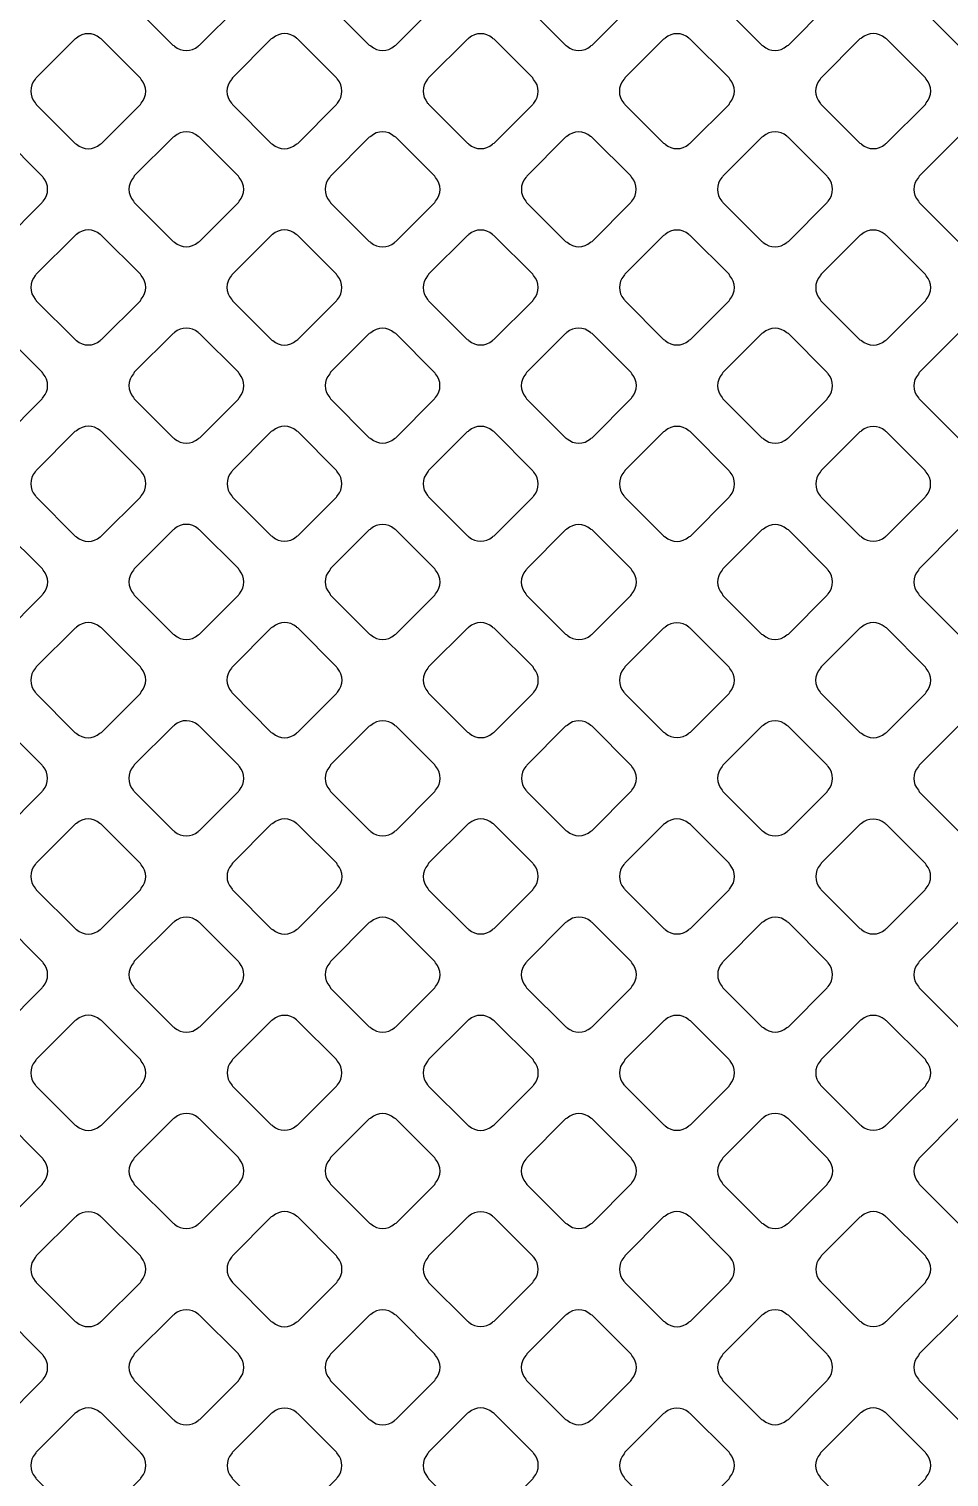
# Model space of a CAD drawing. Header units: millimetres. Extents: x 3440 to 3572, y 2 to 96.
# Drawn here: x 3524.9 to 3525.91, y 64.48 to 66.069 of the extents above; entities that cross this region are included whole.
import ezdxf

# ---------------------------------------------------------------- set-up
doc = ezdxf.new("R2010")
doc.units = ezdxf.units.MM
doc.header["$LTSCALE"] = 23.1
doc.layers.add('gbr-dxf', color=7, linetype='CONTINUOUS')

msp = doc.modelspace()

# ---------------------------------------------------------------- linework, layer by layer
at = {"layer": 'gbr-dxf', "linetype": 'Continuous'}
for points in [[(3527.8751, 56.7413), (3525.3338, 59.2826, -0.042133), (3525.3297, 59.2875, -0.16673), (3522.868, 66.4618, -0.014135)], [(3522.9442, 66.4618, 0.166721), (3525.3895, 59.3347), (3527.9302, 56.794, -0.01212)], [(3527.6921, 56.4731), (3525.0518, 59.1135, -0.042015), (3525.0477, 59.1183, -0.166954), (3522.5566, 66.371, -0.014027)], [(3522.6328, 66.3694, 0.16691), (3525.1076, 59.1655), (3527.744, 56.529, -0.019676)], [(3528.0485, 57.0068), (3525.5329, 59.5224, -0.042856), (3525.5287, 59.5273, -0.165958), (3523.2172, 66.2997, -0.01087)], [(3523.2934, 66.2983, 0.165913), (3525.5887, 59.5744), (3528.1004, 57.0627, -0.019676)], [(3528.7117, 57.7123), (3526.1736, 60.2504, -0.047409), (3526.1639, 60.2609, -0.163793), (3524.1677, 66.1912, -0.009935)], [(3528.21, 57.2557), (3525.6624, 59.8033, -0.041025), (3525.6544, 59.8128, -0.164875), (3523.4951, 66.183, -0.009972)], [(3523.6475, 66.1809, 0.164763), (3525.7739, 59.9073), (3528.315, 57.3663, -0.013686)], [(3528.4854, 57.4579), (3525.9145, 60.0288, -0.041071), (3525.9062, 60.0381, -0.164322), (3523.8291, 66.1836, -0.007717)], [(3523.9815, 66.1834, 0.164179), (3526.0241, 60.1348), (3528.5916, 57.5673, -0.008541)], [(3524.3201, 66.189, 0.163577), (3526.2816, 60.3579), (3528.821, 57.8184, -0.008901)], [(3522.407, 66.1102, 0.012838), (3522.4361, 65.4972, -0.017977), (3522.4362, 65.4956, 0.148382), (3524.9332, 59.0169), (3524.9335, 59.0165, 0.019899), (3524.9437, 59.0054, -0.01365), (3524.9445, 59.0045), (3525.1541, 58.7949, -0.018805), (3525.1553, 58.7937, 0.111695), (3525.2579, 58.729, -0.017124), (3525.2594, 58.7284, -0.221605), (3525.3809, 58.6071, -0.020682), (3525.3816, 58.6053, 0.111689), (3525.4464, 58.5027, -0.023293)]]:
    msp.add_lwpolyline(points, format="xyb", dxfattribs=at)
for points in [[(3525.0143, 66.1219, 0.379293), (3525.0143, 66.096, -0.10047), (3525.0153, 66.0942), (3525.0579, 66.0516, -0.096111), (3525.0596, 66.0507, 0.379289), (3525.0855, 66.0506, -0.095866), (3525.0872, 66.0516), (3525.1298, 66.0943, -0.095796), (3525.1308, 66.0959, 0.379293), (3525.1308, 66.1219, -0.096119), (3525.1298, 66.1235), (3525.087, 66.1663, -0.082966), (3525.0856, 66.1672, 0.379672), (3525.0596, 66.1672, -0.096157), (3525.058, 66.1663), (3525.0153, 66.1235, -0.095796)], [(3525.23, 66.096, -0.096265), (3525.231, 66.0943), (3525.2735, 66.0518, -0.092233), (3525.2751, 66.0508, 0.379289), (3525.3011, 66.0508, -0.095866), (3525.3027, 66.0518), (3525.3453, 66.0943, -0.095935), (3525.3462, 66.096, 0.379239), (3525.3462, 66.1219, -0.099645), (3525.3452, 66.1236), (3525.3028, 66.166, -0.103673), (3525.301, 66.167, 0.379293), (3525.2751, 66.167, -0.096119), (3525.2734, 66.166), (3525.231, 66.1236, -0.095628), (3525.23, 66.122, 0.379731)], [(3525.4453, 66.0959, -0.082756), (3525.4462, 66.0945), (3525.489, 66.0517, -0.096332), (3525.4907, 66.0507, 0.379289), (3525.5166, 66.0507, -0.095506), (3525.5182, 66.0517), (3525.5609, 66.0943, -0.095935), (3525.5619, 66.096, 0.379287), (3525.5619, 66.1219, -0.091581), (3525.5609, 66.1235), (3525.5182, 66.1662, -0.095602), (3525.5166, 66.1672, 0.379293), (3525.4906, 66.1672, -0.095956), (3525.489, 66.1662), (3525.4463, 66.1235, -0.096266), (3525.4453, 66.1219, 0.379731)], [(3525.6609, 66.0959, -0.087248), (3525.6618, 66.0945), (3525.7045, 66.0518, -0.099849), (3525.7062, 66.0508, 0.379293), (3525.7321, 66.0508, -0.096625), (3525.7338, 66.0518), (3525.7764, 66.0944, -0.096558), (3525.7774, 66.0961, 0.379731), (3525.7774, 66.1221, -0.087314), (3525.7765, 66.1235), (3525.7338, 66.1662, -0.091913), (3525.7322, 66.1672, 0.379289), (3525.7063, 66.1672, -0.095866), (3525.7046, 66.1662), (3525.6619, 66.1235, -0.095602), (3525.6609, 66.1219, 0.378858)], [(3525.8765, 66.0961, -0.09185), (3525.8774, 66.0945), (3525.9201, 66.0518, -0.103673), (3525.9218, 66.0508, 0.379293), (3525.9478, 66.0508, -0.096625), (3525.9494, 66.0518), (3525.9919, 66.0943, -0.095916), (3525.9929, 66.096, 0.379731), (3525.9929, 66.1219, -0.087748), (3525.992, 66.1234), (3525.9492, 66.1662, -0.092233), (3525.9476, 66.1672, 0.379289), (3525.9217, 66.1672, -0.09527), (3525.92, 66.1662), (3525.8774, 66.1236, -0.095935), (3525.8765, 66.122, 0.379196)], [(3524.9066, 65.9883, -0.091581), (3524.9075, 65.9867), (3524.9504, 65.9438, -0.086956), (3524.9519, 65.9429, 0.37925), (3524.9778, 65.9429, -0.096458), (3524.9795, 65.9439), (3525.0221, 65.9865, -0.096627), (3525.023, 65.9882, 0.379229), (3525.0231, 66.0141, -0.082704), (3525.0222, 66.0155), (3524.9792, 66.0585, -0.086956), (3524.9777, 66.0594, 0.37925), (3524.9518, 66.0594, -0.096458), (3524.9501, 66.0584), (3524.9076, 66.0159, -0.096955), (3524.9066, 66.0142, 0.379612)], [(3525.1221, 66.0141, 0.379293), (3525.1222, 65.9881, -0.100266), (3525.1232, 65.9864), (3525.1656, 65.9439, -0.096111), (3525.1673, 65.943, 0.379321), (3525.1932, 65.9429, -0.095506), (3525.1949, 65.9439), (3525.2375, 65.9866, -0.095796), (3525.2385, 65.9882, 0.379293), (3525.2385, 66.0142, -0.09572), (3525.2375, 66.0158), (3525.1948, 66.0585, -0.08348), (3525.1934, 66.0594, 0.379703), (3525.1675, 66.0594, -0.095649), (3525.1658, 66.0585), (3525.1231, 66.0157, -0.095602)], [(3525.3376, 66.0142, 0.379293), (3525.3376, 65.9882, -0.083317), (3525.3385, 65.9868), (3525.3813, 65.944, -0.096627), (3525.383, 65.943, 0.379229), (3525.4089, 65.943, -0.095506), (3525.4105, 65.944), (3525.4531, 65.9865, -0.095602), (3525.4541, 65.9882, 0.379293), (3525.454, 66.0141, -0.095956), (3525.4531, 66.0157), (3525.4105, 66.0583, -0.100476), (3525.4088, 66.0593, 0.379703), (3525.3828, 66.0594, -0.095612), (3525.3812, 66.0584), (3525.3386, 66.0158, -0.095796)], [(3525.5531, 65.9881, -0.082756), (3525.554, 65.9867), (3525.5967, 65.944, -0.096332), (3525.5984, 65.943, 0.379321), (3525.6243, 65.943, -0.095866), (3525.6259, 65.944), (3525.6686, 65.9866, -0.096227), (3525.6696, 65.9883, 0.379324), (3525.6696, 66.0142, -0.09185), (3525.6686, 66.0158), (3525.626, 66.0584, -0.095602), (3525.6244, 66.0594, 0.379214), (3525.5984, 66.0593, -0.096625), (3525.5968, 66.0584), (3525.5541, 66.0157, -0.096266), (3525.5531, 66.0141, 0.379731)], [(3525.7686, 65.9882, -0.087284), (3525.7695, 65.9868), (3525.8123, 65.944, -0.099711), (3525.814, 65.943, 0.379214), (3525.84, 65.943, -0.096625), (3525.8416, 65.944), (3525.8842, 65.9866, -0.096266), (3525.8852, 65.9883, 0.379731), (3525.8852, 66.0142, -0.087314), (3525.8843, 66.0157), (3525.8415, 66.0585, -0.092072), (3525.8399, 66.0595, 0.379289), (3525.814, 66.0595, -0.095506), (3525.8123, 66.0585), (3525.7696, 66.0158, -0.095602), (3525.7686, 66.0142, 0.378815)], [(3524.7989, 65.8806, -0.086674), (3524.7998, 65.8791), (3524.8428, 65.8361, -0.081969), (3524.8442, 65.8352, 0.379162), (3524.8701, 65.8352, -0.096103), (3524.8718, 65.8362), (3524.9144, 65.8788, -0.096111), (3524.9153, 65.8805, 0.379289), (3524.9154, 65.9064, -0.087284), (3524.9144, 65.9079), (3524.8716, 65.9507, -0.094397), (3524.87, 65.9517, 0.379506), (3524.8441, 65.9517, -0.096117), (3524.8424, 65.9507), (3524.7999, 65.9081, -0.096227), (3524.7989, 65.9065, 0.379155)], [(3525.0144, 65.8805, -0.095612), (3525.0154, 65.8788), (3525.058, 65.8362, -0.091364), (3525.0596, 65.8353, 0.378906), (3525.0855, 65.8353, -0.095506), (3525.0872, 65.8362), (3525.1297, 65.8788, -0.095602), (3525.1307, 65.8804, 0.379293), (3525.1307, 65.9064, -0.095956), (3525.1297, 65.908), (3525.087, 65.9507, -0.083056), (3525.0856, 65.9516, 0.379731), (3525.0596, 65.9516, -0.09572), (3525.058, 65.9506), (3525.0154, 65.9081, -0.096214), (3525.0145, 65.9064, 0.379672)], [(3525.2299, 65.9064, 0.379214), (3525.2299, 65.8805, -0.104392), (3525.2309, 65.8787), (3525.2734, 65.8362, -0.10046), (3525.2751, 65.8352, 0.379289), (3525.3011, 65.8352, -0.095506), (3525.3027, 65.8361), (3525.3454, 65.8788, -0.095602), (3525.3463, 65.8804, 0.379293), (3525.3463, 65.9064, -0.091954), (3525.3454, 65.9079), (3525.3027, 65.9506, -0.096023), (3525.301, 65.9516, 0.379672), (3525.2751, 65.9516, -0.096157), (3525.2734, 65.9507), (3525.2308, 65.908, -0.095602)], [(3525.4454, 65.9063, 0.379293), (3525.4454, 65.8804, -0.083317), (3525.4463, 65.879), (3525.489, 65.8363, -0.096111), (3525.4907, 65.8353, 0.379289), (3525.5166, 65.8353, -0.095866), (3525.5182, 65.8363), (3525.5608, 65.8788, -0.095796), (3525.5618, 65.8805, 0.379293), (3525.5617, 65.9064, -0.096625), (3525.5608, 65.9081), (3525.5183, 65.9505, -0.100476), (3525.5166, 65.9515, 0.379672), (3525.4906, 65.9515, -0.096157), (3525.489, 65.9506), (3525.4464, 65.908, -0.095796)], [(3525.6608, 65.8804, -0.082756), (3525.6617, 65.879), (3525.7045, 65.8362, -0.096266), (3525.7062, 65.8352, 0.379289), (3525.7321, 65.8352, -0.095866), (3525.7338, 65.8361), (3525.7764, 65.8788, -0.095935), (3525.7774, 65.8805, 0.379239), (3525.7774, 65.9064, -0.091581), (3525.7765, 65.9079), (3525.7337, 65.9507, -0.095796), (3525.7321, 65.9517, 0.379293), (3525.7061, 65.9516, -0.09572), (3525.7045, 65.9507), (3525.6618, 65.908, -0.096266), (3525.6608, 65.9064, 0.379731)], [(3525.8765, 65.9063, 0.379293), (3525.8765, 65.8804, -0.087748), (3525.8774, 65.8789), (3525.9201, 65.8362, -0.10046), (3525.9218, 65.8352, 0.379289), (3525.9478, 65.8352, -0.095506), (3525.9494, 65.8361), (3525.9921, 65.8788, -0.095602), (3525.9931, 65.8805, 0.379293), (3525.993, 65.9064, -0.087748), (3525.9921, 65.9079), (3525.9493, 65.9507, -0.092072), (3525.9477, 65.9516, 0.379289), (3525.9218, 65.9517, -0.095506), (3525.9202, 65.9507), (3525.8774, 65.908, -0.095602)], [(3524.9067, 65.7727, -0.087343), (3524.9076, 65.7712), (3524.9505, 65.7284, -0.082648), (3524.9519, 65.7275, 0.37908), (3524.9778, 65.7275, -0.096117), (3524.9794, 65.7285), (3525.0221, 65.7711, -0.096111), (3525.023, 65.7728, 0.379321), (3525.0231, 65.7987, -0.087248), (3525.0221, 65.8002), (3524.9794, 65.8429, -0.09197), (3524.9778, 65.8439, 0.379293), (3524.9519, 65.8439, -0.095973), (3524.9503, 65.8429), (3524.9077, 65.8003, -0.098207), (3524.9067, 65.7987, 0.379672)], [(3525.1221, 65.7987, 0.379293), (3525.1222, 65.7727, -0.095956), (3525.1231, 65.7711), (3525.1658, 65.7284, -0.092072), (3525.1674, 65.7274, 0.379289), (3525.1933, 65.7274, -0.095506), (3525.195, 65.7284), (3525.2375, 65.7709, -0.095602), (3525.2385, 65.7726, 0.379293), (3525.2385, 65.7985, -0.095956), (3525.2375, 65.8002), (3525.1947, 65.843, -0.08348), (3525.1933, 65.8439, 0.379672), (3525.1673, 65.8439, -0.095612), (3525.1657, 65.8429), (3525.1231, 65.8003, -0.095602)], [(3525.3376, 65.7985, 0.379293), (3525.3376, 65.7726, -0.092348), (3525.3386, 65.771), (3525.381, 65.7285, -0.10399), (3525.3828, 65.7275, 0.379289), (3525.4088, 65.7275, -0.095866), (3525.4104, 65.7285), (3525.4531, 65.7711, -0.095796), (3525.4541, 65.7728, 0.379293), (3525.454, 65.7987, -0.087314), (3525.4531, 65.8002), (3525.4104, 65.8429, -0.091804), (3525.4089, 65.8438, 0.379672), (3525.3829, 65.8438, -0.096157), (3525.3813, 65.8429), (3525.3386, 65.8002, -0.095796)], [(3525.5531, 65.7986, 0.379293), (3525.5531, 65.7727, -0.083317), (3525.554, 65.7713), (3525.5968, 65.7285, -0.096111), (3525.5985, 65.7275, 0.379289), (3525.6244, 65.7275, -0.095866), (3525.6261, 65.7285), (3525.6686, 65.771, -0.095796), (3525.6696, 65.7726, 0.379293), (3525.6696, 65.7986, -0.096625), (3525.6686, 65.8002), (3525.626, 65.8428, -0.100254), (3525.6243, 65.8438, 0.379672), (3525.5983, 65.8438, -0.095612), (3525.5967, 65.8429), (3525.5541, 65.8003, -0.095535)], [(3525.7687, 65.7726, -0.082756), (3525.7695, 65.7712), (3525.8124, 65.7283, -0.096266), (3525.814, 65.7274, 0.379731), (3525.84, 65.7274, -0.09572), (3525.8416, 65.7283), (3525.8842, 65.771, -0.096266), (3525.8852, 65.7726, 0.379731), (3525.8852, 65.7986, -0.091558), (3525.8843, 65.8001), (3525.8416, 65.8429, -0.096266), (3525.8399, 65.8438, 0.379731), (3525.8139, 65.8438, -0.09572), (3525.8123, 65.8429), (3525.7696, 65.8002, -0.096266), (3525.7687, 65.7985, 0.379731)], [(3524.7989, 65.6908, 0.379293), (3524.7989, 65.6649, -0.087314), (3524.7998, 65.6634), (3524.8426, 65.6206, -0.082834), (3524.844, 65.6197, 0.379731), (3524.87, 65.6197, -0.096265), (3524.8716, 65.6207), (3524.9144, 65.6634, -0.096128), (3524.9153, 65.6651, 0.379155), (3524.9154, 65.691, -0.091874), (3524.9144, 65.6926), (3524.8718, 65.7352, -0.095589), (3524.8701, 65.7362, 0.378633), (3524.8442, 65.7362, -0.095886), (3524.8426, 65.7352), (3524.7999, 65.6925, -0.095796)], [(3525.0144, 65.665, -0.09185), (3525.0154, 65.6635), (3525.0582, 65.6206, -0.087303), (3525.0597, 65.6197, 0.378984), (3525.0856, 65.6197, -0.095973), (3525.0873, 65.6207), (3525.1298, 65.6632, -0.096266), (3525.1308, 65.6649, 0.379731), (3525.1308, 65.6908, -0.100032), (3525.1298, 65.6926), (3525.0871, 65.7353, -0.088202), (3525.0856, 65.7362, 0.379321), (3525.0596, 65.7362, -0.095506), (3525.058, 65.7352), (3525.0154, 65.6926, -0.098), (3525.0144, 65.691, 0.379287)], [(3525.23, 65.665, -0.099645), (3525.231, 65.6633), (3525.2735, 65.6207, -0.095602), (3525.2751, 65.6198, 0.378894), (3525.3011, 65.6198, -0.095866), (3525.3027, 65.6207), (3525.3452, 65.6633, -0.095796), (3525.3462, 65.6649, 0.379214), (3525.3462, 65.6909, -0.091954), (3525.3453, 65.6924), (3525.3027, 65.735, -0.096266), (3525.301, 65.736, 0.379731), (3525.2751, 65.736, -0.09572), (3525.2734, 65.735), (3525.231, 65.6926, -0.096214), (3525.23, 65.6909, 0.379672)], [(3525.4453, 65.6908, 0.379293), (3525.4453, 65.6649, -0.091745), (3525.4463, 65.6633), (3525.4889, 65.6207, -0.10399), (3525.4907, 65.6197, 0.379289), (3525.5166, 65.6197, -0.095866), (3525.5182, 65.6206), (3525.5609, 65.6633, -0.095796), (3525.5619, 65.6649, 0.379293), (3525.5619, 65.6909, -0.087314), (3525.561, 65.6924), (3525.5181, 65.7352, -0.092406), (3525.5166, 65.7361, 0.379703), (3525.4906, 65.7362, -0.095649), (3525.489, 65.7352), (3525.4463, 65.6925, -0.095602)], [(3525.6609, 65.6908, 0.37925), (3525.661, 65.6649, -0.083792), (3525.6618, 65.6635), (3525.7047, 65.6207, -0.096111), (3525.7063, 65.6197, 0.379289), (3525.7323, 65.6197, -0.095866), (3525.7339, 65.6206), (3525.7764, 65.6632, -0.095602), (3525.7774, 65.6648, 0.379214), (3525.7774, 65.6908, -0.096625), (3525.7764, 65.6924), (3525.7338, 65.735, -0.100335), (3525.7321, 65.736, 0.379672), (3525.7061, 65.736, -0.095612), (3525.7045, 65.7351), (3525.6619, 65.6925, -0.095602)], [(3525.8765, 65.6647, -0.082756), (3525.8774, 65.6633), (3525.9201, 65.6207, -0.096332), (3525.9217, 65.6197, 0.379289), (3525.9476, 65.6197, -0.095506), (3525.9493, 65.6206), (3525.992, 65.6633, -0.095935), (3525.9929, 65.6649, 0.379324), (3525.9929, 65.6909, -0.09185), (3525.992, 65.6924), (3525.9494, 65.7351, -0.095602), (3525.9477, 65.736, 0.379293), (3525.9218, 65.736, -0.095956), (3525.9201, 65.735), (3525.8775, 65.6924, -0.096266), (3525.8765, 65.6907, 0.379731)], [(3524.9066, 65.5572, -0.086667), (3524.9075, 65.5558), (3524.9505, 65.5128, -0.082406), (3524.9519, 65.5119, 0.378943), (3524.9778, 65.5119, -0.095506), (3524.9794, 65.5129), (3525.0222, 65.5556, -0.095394), (3525.0232, 65.5573, 0.378814), (3525.0232, 65.5832, -0.093312), (3525.0222, 65.5848), (3524.9795, 65.6275, -0.097586), (3524.9778, 65.6285, 0.379293), (3524.9519, 65.6284, -0.095956), (3524.9502, 65.6275), (3524.9076, 65.5848, -0.096314), (3524.9066, 65.5832, 0.379703)], [(3525.1223, 65.5572, -0.092983), (3525.1232, 65.5556), (3525.1659, 65.5129, -0.088595), (3525.1674, 65.512, 0.379032), (3525.1933, 65.512, -0.095973), (3525.195, 65.513), (3525.2375, 65.5555, -0.096111), (3525.2385, 65.5572, 0.379289), (3525.2385, 65.5831, -0.099643), (3525.2375, 65.5848), (3525.1949, 65.6274, -0.089936), (3525.1934, 65.6284, 0.379506), (3525.1674, 65.6284, -0.096117), (3525.1658, 65.6274), (3525.1232, 65.5848, -0.096227), (3525.1223, 65.5832, 0.379506)], [(3525.3376, 65.5572, -0.087343), (3525.3385, 65.5557), (3525.3813, 65.513, -0.099711), (3525.383, 65.512, 0.379293), (3525.4089, 65.512, -0.095956), (3525.4106, 65.513), (3525.4531, 65.5555, -0.096214), (3525.4541, 65.5571, 0.379672), (3525.4541, 65.583, -0.087343), (3525.4532, 65.5845), (3525.4103, 65.6274, -0.091364), (3525.4087, 65.6283, 0.379293), (3525.3828, 65.6283, -0.095956), (3525.3811, 65.6273), (3525.3386, 65.5848, -0.096214), (3525.3376, 65.5831, 0.379672)], [(3525.5531, 65.5571, -0.091476), (3525.5541, 65.5555), (3525.5967, 65.5129, -0.103498), (3525.5985, 65.5118, 0.378858), (3525.6244, 65.5118, -0.095506), (3525.6261, 65.5128), (3525.6687, 65.5555, -0.095796), (3525.6697, 65.5571, 0.379293), (3525.6697, 65.5831, -0.087314), (3525.6688, 65.5845), (3525.626, 65.6274, -0.091913), (3525.6244, 65.6283, 0.379731), (3525.5984, 65.6283, -0.09572), (3525.5968, 65.6273), (3525.5541, 65.5847, -0.096266), (3525.5531, 65.583, 0.379289)], [(3525.7688, 65.583, 0.379293), (3525.7688, 65.557, -0.083317), (3525.7697, 65.5556), (3525.8124, 65.513, -0.096111), (3525.814, 65.512, 0.379289), (3525.84, 65.512, -0.09527), (3525.8416, 65.5129), (3525.8841, 65.5555, -0.095602), (3525.8851, 65.5571, 0.379293), (3525.8851, 65.5831, -0.096265), (3525.8841, 65.5847), (3525.8416, 65.6272, -0.100476), (3525.8399, 65.6282, 0.379703), (3525.814, 65.6282, -0.095612), (3525.8123, 65.6272), (3525.7697, 65.5846, -0.095796)], [(3524.7988, 65.4494, -0.095506), (3524.7997, 65.4478), (3524.8425, 65.405, -0.091364), (3524.844, 65.4041, 0.379293), (3524.87, 65.4041, -0.095956), (3524.8716, 65.4051), (3524.9144, 65.4478, -0.096214), (3524.9153, 65.4494, 0.379672), (3524.9154, 65.4754, -0.083163), (3524.9145, 65.4768), (3524.8715, 65.5197, -0.087645), (3524.87, 65.5207, 0.379293), (3524.8441, 65.5206, -0.095956), (3524.8424, 65.5197), (3524.7998, 65.477, -0.096332), (3524.7988, 65.4753, 0.379289)], [(3525.0144, 65.4494, -0.091583), (3525.0154, 65.4479), (3525.0581, 65.4051, -0.086961), (3525.0596, 65.4042, 0.379293), (3525.0855, 65.4042, -0.096625), (3525.0872, 65.4052), (3525.1298, 65.4478, -0.096214), (3525.1308, 65.4495, 0.379672), (3525.1308, 65.4754, -0.104371), (3525.1298, 65.4772), (3525.0872, 65.5197, -0.092686), (3525.0857, 65.5207, 0.379196), (3525.0597, 65.5207, -0.096157), (3525.0581, 65.5197), (3525.0154, 65.477, -0.095585), (3525.0144, 65.4754, 0.379287)], [(3525.23, 65.4496, -0.097298), (3525.231, 65.4479), (3525.2737, 65.4052, -0.092978), (3525.2753, 65.4042, 0.378681), (3525.3012, 65.4042, -0.09574), (3525.3028, 65.4052), (3525.3454, 65.4478, -0.095824), (3525.3463, 65.4494, 0.378906), (3525.3463, 65.4753, -0.095866), (3525.3454, 65.477), (3525.3027, 65.5196, -0.099849), (3525.301, 65.5206, 0.379293), (3525.2751, 65.5206, -0.095973), (3525.2734, 65.5196), (3525.231, 65.4771, -0.096128), (3525.23, 65.4755, 0.379506)], [(3525.4454, 65.4494, -0.087343), (3525.4463, 65.4479), (3525.4891, 65.4051, -0.099711), (3525.4908, 65.4041, 0.378906), (3525.5167, 65.4041, -0.095506), (3525.5184, 65.4051), (3525.5609, 65.4477, -0.095602), (3525.5619, 65.4493, 0.379293), (3525.5619, 65.4752, -0.087748), (3525.561, 65.4767), (3525.5181, 65.5195, -0.091913), (3525.5166, 65.5205, 0.379731), (3525.4906, 65.5205, -0.09572), (3525.489, 65.5195), (3525.4464, 65.477, -0.096214), (3525.4454, 65.4753, 0.379672)], [(3525.6609, 65.4752, 0.379214), (3525.661, 65.4492, -0.092348), (3525.6619, 65.4477), (3525.7044, 65.4052, -0.103868), (3525.7062, 65.4042, 0.379731), (3525.7321, 65.4042, -0.095756), (3525.7338, 65.4051), (3525.7764, 65.4478, -0.096214), (3525.7774, 65.4494, 0.379703), (3525.7774, 65.4754, -0.087305), (3525.7765, 65.4768), (3525.7338, 65.5196, -0.091703), (3525.7322, 65.5205, 0.379196), (3525.7063, 65.5205, -0.096157), (3525.7046, 65.5195), (3525.6619, 65.4768, -0.095602)], [(3525.8765, 65.4494, -0.082787), (3525.8773, 65.448), (3525.9202, 65.4051, -0.095796), (3525.9218, 65.4041, 0.378906), (3525.9478, 65.4041, -0.095866), (3525.9494, 65.4051), (3525.992, 65.4477, -0.095796), (3525.9929, 65.4493, 0.379293), (3525.9929, 65.4752, -0.096625), (3525.9919, 65.4769), (3525.9493, 65.5195, -0.100054), (3525.9476, 65.5205, 0.379731), (3525.9216, 65.5205, -0.096265), (3525.92, 65.5195), (3525.8775, 65.477, -0.096111), (3525.8765, 65.4753, 0.379289)], [(3524.9066, 65.3416, -0.095506), (3524.9076, 65.3399), (3524.9502, 65.2973, -0.09197), (3524.9517, 65.2964, 0.378943), (3524.9777, 65.2964, -0.09601), (3524.9793, 65.2973), (3525.0221, 65.3401, -0.095796), (3525.0231, 65.3417, 0.379214), (3525.023, 65.3677, -0.083792), (3525.0221, 65.3691), (3524.9794, 65.4119, -0.087639), (3524.9779, 65.4128, 0.379731), (3524.9519, 65.4128, -0.09572), (3524.9503, 65.4118), (3524.9076, 65.3692, -0.096111), (3524.9066, 65.3675, 0.379321)], [(3525.1221, 65.3417, -0.091583), (3525.1231, 65.3402), (3525.1659, 65.2973, -0.086961), (3525.1674, 65.2964, 0.379293), (3525.1934, 65.2964, -0.096625), (3525.195, 65.2974), (3525.2376, 65.34, -0.096023), (3525.2386, 65.3416, 0.379672), (3525.2386, 65.3676, -0.104256), (3525.2376, 65.3694), (3525.1949, 65.412, -0.092228), (3525.1934, 65.413, 0.379293), (3525.1674, 65.4129, -0.096625), (3525.1658, 65.412), (3525.1231, 65.3693, -0.096023), (3525.1221, 65.3677, 0.379672)], [(3525.3377, 65.3417, -0.085612), (3525.3386, 65.3402), (3525.3814, 65.2974, -0.098006), (3525.3831, 65.2964, 0.37905), (3525.409, 65.2964, -0.095866), (3525.4106, 65.2974), (3525.4532, 65.34, -0.095602), (3525.4542, 65.3416, 0.378858), (3525.4542, 65.3675, -0.09148), (3525.4533, 65.3691), (3525.4105, 65.4118, -0.098209), (3525.4089, 65.4128, 0.379415), (3525.3829, 65.4128, -0.095973), (3525.3813, 65.4118), (3525.3387, 65.3692, -0.096227), (3525.3377, 65.3676, 0.379366)], [(3525.5532, 65.3415, -0.087343), (3525.5542, 65.3401), (3525.5968, 65.2975, -0.09979), (3525.5985, 65.2965, 0.379731), (3525.6245, 65.2965, -0.09572), (3525.6261, 65.2974), (3525.6686, 65.34, -0.095602), (3525.6696, 65.3416, 0.378906), (3525.6696, 65.3675, -0.087248), (3525.6687, 65.369), (3525.6259, 65.4117, -0.091703), (3525.6244, 65.4127, 0.379287), (3525.5984, 65.4127, -0.095612), (3525.5968, 65.4117), (3525.5542, 65.3691, -0.095935), (3525.5532, 65.3675, 0.379287)], [(3525.7686, 65.3415, -0.091476), (3525.7696, 65.34), (3525.8122, 65.2973, -0.103673), (3525.814, 65.2963, 0.379293), (3525.84, 65.2963, -0.096625), (3525.8416, 65.2973), (3525.8842, 65.3399, -0.096314), (3525.8852, 65.3416, 0.379672), (3525.8852, 65.3675, -0.087305), (3525.8843, 65.369), (3525.8414, 65.4119, -0.091205), (3525.8399, 65.4128, 0.379293), (3525.8139, 65.4128, -0.096625), (3525.8123, 65.4118), (3525.7696, 65.3691, -0.096111), (3525.7687, 65.3675, 0.379289)], [(3524.7989, 65.2339, -0.091476), (3524.7998, 65.2323), (3524.8426, 65.1896, -0.086956), (3524.844, 65.1887, 0.379293), (3524.87, 65.1887, -0.095956), (3524.8716, 65.1897), (3524.9142, 65.2323, -0.096314), (3524.9152, 65.2339, 0.379672), (3524.9152, 65.2599, -0.082876), (3524.9144, 65.2612), (3524.8715, 65.3041, -0.086956), (3524.87, 65.305, 0.379214), (3524.8441, 65.305, -0.096625), (3524.8424, 65.304), (3524.7999, 65.2615, -0.096266), (3524.7989, 65.2598, 0.379289)], [(3525.0143, 65.2339, -0.099643), (3525.0153, 65.2322), (3525.058, 65.1895, -0.095602), (3525.0596, 65.1886, 0.378858), (3525.0855, 65.1886, -0.095506), (3525.0872, 65.1895), (3525.1298, 65.2322, -0.096105), (3525.1308, 65.2338, 0.378718), (3525.1308, 65.2598, -0.098078), (3525.1298, 65.2614), (3525.087, 65.3042, -0.086003), (3525.0856, 65.3051, 0.379155), (3525.0596, 65.3052, -0.095886), (3525.058, 65.3042), (3525.0153, 65.2615, -0.095602), (3525.0143, 65.2598, 0.378815)], [(3525.23, 65.2339, -0.095649), (3525.2309, 65.2323), (3525.2737, 65.1895, -0.09116), (3525.2753, 65.1886, 0.379214), (3525.3012, 65.1886, -0.096625), (3525.3029, 65.1896), (3525.3455, 65.2322, -0.096214), (3525.3464, 65.2338, 0.379672), (3525.3465, 65.2598, -0.099645), (3525.3455, 65.2615), (3525.3029, 65.304, -0.103673), (3525.3011, 65.3051, 0.379293), (3525.2752, 65.305, -0.096625), (3525.2735, 65.3041), (3525.231, 65.2615, -0.096023), (3525.23, 65.2599, 0.379672)], [(3525.4455, 65.2338, -0.082787), (3525.4464, 65.2324), (3525.4892, 65.1897, -0.093779), (3525.4908, 65.1887, 0.379162), (3525.5167, 65.1887, -0.095865), (3525.5184, 65.1897), (3525.5609, 65.2322, -0.095628), (3525.5619, 65.2339, 0.379731), (3525.5619, 65.2599, -0.091745), (3525.5609, 65.2614), (3525.5183, 65.304, -0.095916), (3525.5167, 65.305, 0.379731), (3525.4907, 65.305, -0.096265), (3525.4891, 65.304), (3525.4465, 65.2614, -0.096314), (3525.4455, 65.2598, 0.379703)], [(3525.6609, 65.2339, -0.087343), (3525.6618, 65.2324), (3525.7046, 65.1896, -0.099711), (3525.7063, 65.1886, 0.37925), (3525.7323, 65.1886, -0.096458), (3525.7339, 65.1896), (3525.7764, 65.2321, -0.096955), (3525.7774, 65.2338, 0.379612), (3525.7774, 65.2597, -0.087343), (3525.7765, 65.2612), (3525.7336, 65.304, -0.091364), (3525.7321, 65.305, 0.37925), (3525.7061, 65.305, -0.096458), (3525.7045, 65.304), (3525.6619, 65.2614, -0.096955), (3525.661, 65.2598, 0.379612)], [(3525.8765, 65.2337, -0.091745), (3525.8774, 65.2321), (3525.9199, 65.1897, -0.104311), (3525.9217, 65.1886, 0.379703), (3525.9476, 65.1886, -0.095612), (3525.9493, 65.1896), (3525.992, 65.2323, -0.095585), (3525.9929, 65.2339, 0.379324), (3525.9929, 65.2598, -0.087343), (3525.992, 65.2613), (3525.9493, 65.304, -0.091205), (3525.9477, 65.305, 0.379214), (3525.9218, 65.305, -0.095956), (3525.9201, 65.304), (3525.8775, 65.2613, -0.095628), (3525.8765, 65.2597, 0.379731)], [(3524.9066, 65.1262, -0.091745), (3524.9076, 65.1246), (3524.9504, 65.0818, -0.087978), (3524.9519, 65.0809, 0.379672), (3524.9778, 65.0808, -0.095612), (3524.9794, 65.0818), (3525.0221, 65.1245, -0.095628), (3525.0231, 65.1261, 0.379239), (3525.0231, 65.152, -0.082792), (3525.0222, 65.1534), (3524.9792, 65.1964, -0.08752), (3524.9777, 65.1973, 0.379293), (3524.9518, 65.1973, -0.09572), (3524.9501, 65.1963), (3524.9076, 65.1538, -0.095916), (3524.9066, 65.1521, 0.379731)], [(3525.1221, 65.152, 0.379293), (3525.1222, 65.1261, -0.099964), (3525.1232, 65.1243), (3525.1658, 65.0817, -0.096266), (3525.1674, 65.0808, 0.379731), (3525.1934, 65.0808, -0.09572), (3525.195, 65.0817), (3525.2376, 65.1244, -0.096332), (3525.2386, 65.126, 0.379289), (3525.2386, 65.152, -0.09601), (3525.2377, 65.1536), (3525.1948, 65.1964, -0.086003), (3525.1934, 65.1973, 0.379155), (3525.1675, 65.1973, -0.095886), (3525.1658, 65.1964), (3525.1231, 65.1536, -0.095602)], [(3525.3377, 65.152, 0.379214), (3525.3377, 65.126, -0.083151), (3525.3386, 65.1246), (3525.3813, 65.0819, -0.095628), (3525.383, 65.0809, 0.379731), (3525.4089, 65.0809, -0.095756), (3525.4106, 65.0819), (3525.4532, 65.1245, -0.096214), (3525.4541, 65.1262, 0.379672), (3525.4542, 65.1521, -0.0951), (3525.4532, 65.1537), (3525.4107, 65.1963, -0.099696), (3525.409, 65.1973, 0.379287), (3525.383, 65.1973, -0.095612), (3525.3814, 65.1963), (3525.3387, 65.1536, -0.095602)], [(3525.5532, 65.1261, -0.083622), (3525.5541, 65.1247), (3525.597, 65.0819, -0.096527), (3525.5986, 65.0809, 0.379293), (3525.6246, 65.0809, -0.096625), (3525.6262, 65.0819), (3525.6687, 65.1244, -0.096111), (3525.6697, 65.1261, 0.379289), (3525.6697, 65.152, -0.091476), (3525.6688, 65.1536), (3525.6261, 65.1963, -0.098209), (3525.6244, 65.1973, 0.379506), (3525.5984, 65.1973, -0.096117), (3525.5968, 65.1963), (3525.5542, 65.1537, -0.096314), (3525.5532, 65.1521, 0.379672)], [(3525.7688, 65.126, -0.087343), (3525.7697, 65.1246), (3525.8123, 65.0819, -0.099711), (3525.814, 65.0809, 0.379293), (3525.84, 65.0809, -0.095956), (3525.8416, 65.0819), (3525.8841, 65.1244, -0.096214), (3525.8851, 65.1261, 0.379672), (3525.8851, 65.152, -0.087343), (3525.8842, 65.1535), (3525.8415, 65.1962, -0.091364), (3525.8399, 65.1972, 0.379293), (3525.8139, 65.1971, -0.095956), (3525.8123, 65.1962), (3525.7698, 65.1536, -0.096214), (3525.7688, 65.152, 0.379672)], [(3524.7988, 65.0184, -0.087284), (3524.7997, 65.0169), (3524.8427, 64.9739, -0.083), (3524.844, 64.973, 0.379293), (3524.87, 64.973, -0.096625), (3524.8716, 64.974), (3524.9144, 65.0167, -0.096214), (3524.9153, 65.0184, 0.379672), (3524.9154, 65.0443, -0.087343), (3524.9144, 65.0458), (3524.8716, 65.0887, -0.091364), (3524.87, 65.0896, 0.379293), (3524.8441, 65.0896, -0.095956), (3524.8424, 65.0886), (3524.7998, 65.0459, -0.096128), (3524.7988, 65.0443, 0.379289)], [(3525.0145, 65.0184, -0.09572), (3525.0154, 65.0167), (3525.0581, 64.974, -0.091913), (3525.0597, 64.9731, 0.379731), (3525.0857, 64.9731, -0.09572), (3525.0873, 64.974), (3525.1298, 65.0165, -0.096266), (3525.1308, 65.0182, 0.379731), (3525.1308, 65.0442, -0.09572), (3525.1298, 65.0458), (3525.087, 65.0886, -0.083056), (3525.0856, 65.0895, 0.379731), (3525.0596, 65.0895, -0.09572), (3525.058, 65.0885), (3525.0154, 65.046, -0.096266), (3525.0145, 65.0443, 0.379731)], [(3525.23, 65.0183, -0.103612), (3525.231, 65.0165), (3525.2734, 64.9741, -0.09979), (3525.2751, 64.9731, 0.379731), (3525.3011, 64.9731, -0.09572), (3525.3027, 64.9741), (3525.3454, 65.0167, -0.096266), (3525.3463, 65.0183, 0.379731), (3525.3463, 65.0443, -0.092139), (3525.3454, 65.0459), (3525.3028, 65.0884, -0.096558), (3525.3012, 65.0894, 0.379731), (3525.2752, 65.0894, -0.09572), (3525.2735, 65.0884), (3525.231, 65.0459, -0.096266), (3525.23, 65.0442, 0.379731)], [(3525.4454, 65.0183, -0.082707), (3525.4463, 65.017), (3525.4892, 64.9741, -0.095296), (3525.4908, 64.9731, 0.379287), (3525.5167, 64.9731, -0.096157), (3525.5184, 64.9741), (3525.561, 65.0167, -0.095897), (3525.562, 65.0184, 0.378984), (3525.562, 65.0443, -0.096814), (3525.561, 65.0459), (3525.5184, 65.0886, -0.09867), (3525.5167, 65.0896, 0.379208), (3525.4907, 65.0895, -0.09572), (3525.4891, 65.0886), (3525.4464, 65.0459, -0.096314), (3525.4454, 65.0443, 0.379672)], [(3525.661, 65.0183, -0.084308), (3525.6619, 65.0169), (3525.7046, 64.9742, -0.096502), (3525.7063, 64.9732, 0.379214), (3525.7322, 64.9732, -0.096625), (3525.7339, 64.9742), (3525.7764, 65.0167, -0.096111), (3525.7774, 65.0184, 0.379321), (3525.7774, 65.0443, -0.09148), (3525.7765, 65.0459), (3525.7338, 65.0885, -0.095796), (3525.7322, 65.0895, 0.379293), (3525.7063, 65.0894, -0.096119), (3525.7046, 65.0885), (3525.662, 65.0459, -0.09635), (3525.6611, 65.0443, 0.379672)], [(3525.8765, 65.0183, -0.087314), (3525.8774, 65.0168), (3525.9201, 64.9741, -0.09979), (3525.9218, 64.9731, 0.379731), (3525.9478, 64.9731, -0.09572), (3525.9494, 64.9741), (3525.9919, 65.0166, -0.096266), (3525.9929, 65.0182, 0.379731), (3525.9929, 65.0442, -0.087314), (3525.992, 65.0457), (3525.9492, 65.0885, -0.091913), (3525.9476, 65.0894, 0.379731), (3525.9216, 65.0894, -0.09572), (3525.92, 65.0885), (3525.8775, 65.0459, -0.096266), (3525.8765, 65.0443, 0.379731)], [(3524.9066, 64.9105, -0.092427), (3524.9076, 64.909), (3524.9504, 64.8662, -0.088202), (3524.9519, 64.8652, 0.379289), (3524.9778, 64.8652, -0.095866), (3524.9795, 64.8662), (3525.0221, 64.9089, -0.095796), (3525.0231, 64.9105, 0.379293), (3525.0231, 64.9365, -0.10047), (3525.0221, 64.9382), (3524.9794, 64.9809, -0.088207), (3524.9779, 64.9818, 0.379229), (3524.9519, 64.9818, -0.095506), (3524.9503, 64.9809), (3524.9076, 64.9382, -0.098209), (3524.9066, 64.9365, 0.379415)], [(3525.1223, 64.9106, -0.095612), (3525.1232, 64.9089), (3525.1659, 64.8663, -0.091205), (3525.1674, 64.8654, 0.378858), (3525.1933, 64.8654, -0.09527), (3525.195, 64.8663), (3525.2375, 64.9089, -0.095935), (3525.2385, 64.9105, 0.379324), (3525.2385, 64.9364, -0.096157), (3525.2375, 64.9381), (3525.1948, 64.9808, -0.082483), (3525.1934, 64.9817, 0.379293), (3525.1674, 64.9817, -0.095956), (3525.1658, 64.9807), (3525.1233, 64.9382, -0.096214), (3525.1223, 64.9365, 0.379672)], [(3525.3376, 64.9105, -0.093919), (3525.3386, 64.9089), (3525.3812, 64.8663, -0.103673), (3525.383, 64.8653, 0.379293), (3525.4089, 64.8653, -0.096625), (3525.4106, 64.8663), (3525.4532, 64.9089, -0.096627), (3525.4542, 64.9105, 0.379229), (3525.4542, 64.9365, -0.087715), (3525.4533, 64.938), (3525.4105, 64.9808, -0.094658), (3525.4089, 64.9817, 0.379415), (3525.3829, 64.9817, -0.096475), (3525.3813, 64.9808), (3525.3386, 64.9381, -0.096227), (3525.3376, 64.9365, 0.379506)], [(3525.5532, 64.9105, -0.082707), (3525.5541, 64.9091), (3525.5969, 64.8664, -0.095443), (3525.5985, 64.8654, 0.379214), (3525.6245, 64.8654, -0.096625), (3525.6261, 64.8664), (3525.6687, 64.909, -0.097917), (3525.6697, 64.9107, 0.378936), (3525.6697, 64.9366, -0.09601), (3525.6687, 64.9382), (3525.6262, 64.9807, -0.100343), (3525.6245, 64.9817, 0.379032), (3525.5985, 64.9817, -0.095973), (3525.5969, 64.9807), (3525.5542, 64.9381, -0.096023), (3525.5533, 64.9365, 0.379672)], [(3525.7687, 64.9106, -0.082324), (3525.7696, 64.9092), (3525.8125, 64.8663, -0.095589), (3525.8141, 64.8654, 0.378718), (3525.84, 64.8654, -0.095719), (3525.8417, 64.8663), (3525.8761, 64.9007), (3525.8843, 64.9089, -0.095824), (3525.8852, 64.9106, 0.379293), (3525.8852, 64.9365, -0.091954), (3525.8843, 64.9381), (3525.8416, 64.9808, -0.095916), (3525.8399, 64.9817, 0.379731), (3525.8139, 64.9817, -0.096265), (3525.8123, 64.9808), (3525.7697, 64.9382, -0.096128), (3525.7687, 64.9365, 0.379107)], [(3524.7989, 64.8028, -0.086674), (3524.7998, 64.8014), (3524.8428, 64.7584, -0.082038), (3524.8442, 64.7575, 0.378681), (3524.8701, 64.7575, -0.095886), (3524.8717, 64.7585), (3524.9144, 64.8011, -0.095585), (3524.9154, 64.8028, 0.379324), (3524.9154, 64.8287, -0.091581), (3524.9144, 64.8302), (3524.8717, 64.873, -0.095602), (3524.87, 64.874, 0.379293), (3524.8441, 64.874, -0.095956), (3524.8424, 64.873), (3524.7999, 64.8304, -0.098207), (3524.7989, 64.8288, 0.379672)], [(3525.0144, 64.8287, 0.379293), (3525.0145, 64.8027, -0.092348), (3525.0154, 64.8011), (3525.0581, 64.7585, -0.087974), (3525.0596, 64.7575, 0.379672), (3525.0855, 64.7575, -0.095649), (3525.0871, 64.7585), (3525.1298, 64.8012, -0.095535), (3525.1308, 64.8028, 0.379293), (3525.1308, 64.8288, -0.10047), (3525.1298, 64.8305), (3525.0872, 64.8731, -0.087974), (3525.0857, 64.874, 0.379672), (3525.0598, 64.874, -0.096157), (3525.0581, 64.873), (3525.0154, 64.8303, -0.095796)], [(3525.23, 64.8029, -0.099825), (3525.231, 64.8012), (3525.2736, 64.7585, -0.095628), (3525.2752, 64.7576, 0.379731), (3525.3012, 64.7576, -0.096265), (3525.3029, 64.7586), (3525.3454, 64.801, -0.095916), (3525.3463, 64.8027, 0.379731), (3525.3463, 64.8287, -0.091745), (3525.3454, 64.8302), (3525.3027, 64.8729, -0.095916), (3525.301, 64.8739, 0.379731), (3525.2751, 64.8739, -0.096265), (3525.2734, 64.8729), (3525.231, 64.8305, -0.095916), (3525.23, 64.8288, 0.379731)], [(3525.4454, 64.8027, -0.09185), (3525.4464, 64.8011), (3525.4889, 64.7586, -0.103498), (3525.4907, 64.7576, 0.379293), (3525.5166, 64.7576, -0.095956), (3525.5183, 64.7586), (3525.5609, 64.8012, -0.096332), (3525.5619, 64.8028, 0.379289), (3525.5619, 64.8288, -0.087715), (3525.561, 64.8303), (3525.5183, 64.873, -0.094156), (3525.5167, 64.8739, 0.379506), (3525.4907, 64.8739, -0.095973), (3525.4891, 64.873), (3525.4464, 64.8303, -0.096023), (3525.4454, 64.8286, 0.379672)], [(3525.661, 64.8028, -0.082796), (3525.6618, 64.8014), (3525.7047, 64.7586, -0.095535), (3525.7063, 64.7576, 0.379731), (3525.7323, 64.7576, -0.09572), (3525.7339, 64.7586), (3525.7765, 64.8011, -0.098207), (3525.7775, 64.8028, 0.379672), (3525.7775, 64.8288, -0.096157), (3525.7765, 64.8304), (3525.7339, 64.873, -0.09997), (3525.7322, 64.874, 0.379032), (3525.7062, 64.874, -0.095973), (3525.7046, 64.8731), (3525.6619, 64.8304, -0.095916), (3525.661, 64.8288, 0.379731)], [(3525.8766, 64.8028, -0.082876), (3525.8774, 64.8014), (3525.9202, 64.7586, -0.095759), (3525.9218, 64.7577, 0.379032), (3525.9477, 64.7577, -0.095973), (3525.9494, 64.7587), (3525.9539, 64.7632), (3525.992, 64.8012, -0.095824), (3525.9929, 64.8029, 0.378906), (3525.9929, 64.8288, -0.091476), (3525.992, 64.8304), (3525.9494, 64.8729, -0.098209), (3525.9477, 64.8739, 0.379506), (3525.9218, 64.8739, -0.096117), (3525.9201, 64.873), (3525.8776, 64.8304, -0.098737), (3525.8766, 64.8287, 0.379672)], [(3524.9067, 64.695, -0.087284), (3524.9076, 64.6935), (3524.9505, 64.6507, -0.083024), (3524.9519, 64.6498, 0.379293), (3524.9778, 64.6498, -0.09367), (3524.9794, 64.6508), (3525.0221, 64.6934, -0.096266), (3525.023, 64.695, 0.379731), (3525.023, 64.721, -0.091558), (3525.0221, 64.7226), (3524.9795, 64.7652, -0.096266), (3524.9779, 64.7661, 0.379731), (3524.9519, 64.7661, -0.09572), (3524.9503, 64.7652), (3524.9077, 64.7226, -0.098207), (3524.9067, 64.7209, 0.379672)], [(3525.1222, 64.695, -0.091846), (3525.1231, 64.6935), (3525.1659, 64.6506, -0.087974), (3525.1674, 64.6497, 0.379672), (3525.1933, 64.6497, -0.096157), (3525.195, 64.6507), (3525.2377, 64.6933, -0.095796), (3525.2386, 64.695, 0.379293), (3525.2386, 64.7209, -0.10047), (3525.2376, 64.7227), (3525.1949, 64.7654, -0.088202), (3525.1934, 64.7663, 0.379289), (3525.1675, 64.7663, -0.095866), (3525.1658, 64.7653), (3525.1231, 64.7227, -0.098209), (3525.1222, 64.721, 0.379506)], [(3525.3377, 64.7209, 0.379214), (3525.3377, 64.695, -0.087748), (3525.3387, 64.6935), (3525.3812, 64.6509, -0.09979), (3525.383, 64.6499, 0.379731), (3525.4089, 64.6499, -0.09572), (3525.4106, 64.6509), (3525.4531, 64.6934, -0.096332), (3525.454, 64.695, 0.379289), (3525.4541, 64.721, -0.087248), (3525.4532, 64.7224), (3525.4104, 64.7652, -0.09197), (3525.4089, 64.7661, 0.378815), (3525.3829, 64.7661, -0.095506), (3525.3813, 64.7652), (3525.3387, 64.7225, -0.095535)], [(3525.5531, 64.695, -0.09148), (3525.5541, 64.6934), (3525.5967, 64.6508, -0.103498), (3525.5985, 64.6498, 0.379293), (3525.6245, 64.6498, -0.095956), (3525.6261, 64.6508), (3525.6687, 64.6934, -0.096214), (3525.6697, 64.695, 0.379672), (3525.6697, 64.721, -0.087613), (3525.6688, 64.7224), (3525.6259, 64.7653, -0.091578), (3525.6244, 64.7663, 0.379293), (3525.5984, 64.7662, -0.095956), (3525.5968, 64.7653), (3525.5541, 64.7226, -0.096332), (3525.5531, 64.7209, 0.379289)], [(3525.7688, 64.695, -0.082707), (3525.7696, 64.6936), (3525.8124, 64.6509, -0.095535), (3525.814, 64.6499, 0.379293), (3525.84, 64.6499, -0.096625), (3525.8416, 64.6509), (3525.8842, 64.6934, -0.096314), (3525.8852, 64.6951, 0.379977), (3525.8852, 64.7211, -0.094842), (3525.8842, 64.7227), (3525.8417, 64.7652, -0.101106), (3525.84, 64.7662, 0.378984), (3525.814, 64.7662, -0.097885), (3525.8124, 64.7652), (3525.7698, 64.7226, -0.096314), (3525.7688, 64.7209, 0.379672)], [(3524.7989, 64.5872, -0.095506), (3524.7999, 64.5856), (3524.8425, 64.5429, -0.091364), (3524.844, 64.542, 0.379293), (3524.87, 64.542, -0.095956), (3524.8716, 64.543), (3524.9144, 64.5857, -0.093699), (3524.9153, 64.5873, 0.379506), (3524.9153, 64.6133, -0.085248), (3524.9144, 64.6147), (3524.8716, 64.6575, -0.086829), (3524.8701, 64.6584, 0.378864), (3524.8442, 64.6584, -0.098049), (3524.8425, 64.6574), (3524.7999, 64.6148, -0.096332), (3524.7989, 64.6131, 0.379289)], [(3525.0144, 64.5873, -0.09221), (3525.0154, 64.5857), (3525.0582, 64.5429, -0.088103), (3525.0597, 64.542, 0.37908), (3525.0856, 64.542, -0.096333), (3525.0873, 64.543), (3525.1298, 64.5855, -0.095916), (3525.1308, 64.5871, 0.379731), (3525.1308, 64.6131, -0.103834), (3525.1298, 64.6149), (3525.0871, 64.6575, -0.091703), (3525.0856, 64.6585, 0.379155), (3525.0597, 64.6585, -0.098137), (3525.058, 64.6575), (3525.0154, 64.6149, -0.098246), (3525.0144, 64.6132, 0.379196)], [(3525.23, 64.5872, -0.096117), (3525.231, 64.5856), (3525.2735, 64.543, -0.092233), (3525.2751, 64.5421, 0.379289), (3525.3011, 64.542, -0.095866), (3525.3027, 64.543), (3525.3454, 64.5857, -0.095796), (3525.3463, 64.5873, 0.379293), (3525.3463, 64.6133, -0.096625), (3525.3453, 64.6149), (3525.3029, 64.6574, -0.100151), (3525.3012, 64.6584, 0.379289), (3525.2752, 64.6584, -0.09527), (3525.2736, 64.6574), (3525.231, 64.6148, -0.097882), (3525.23, 64.6132, 0.379506)], [(3525.4454, 64.5873, -0.087343), (3525.4463, 64.5858), (3525.4891, 64.5431, -0.099849), (3525.4908, 64.5421, 0.379293), (3525.5168, 64.5421, -0.096625), (3525.5184, 64.5431), (3525.5609, 64.5856, -0.096214), (3525.5619, 64.5872, 0.379672), (3525.5619, 64.6131, -0.087343), (3525.561, 64.6146), (3525.5181, 64.6575, -0.091364), (3525.5166, 64.6584, 0.379293), (3525.4906, 64.6584, -0.095956), (3525.489, 64.6574), (3525.4464, 64.6149, -0.096214), (3525.4454, 64.6132, 0.379672)], [(3525.661, 64.5871, -0.091745), (3525.6619, 64.5856), (3525.7044, 64.5431, -0.103868), (3525.7062, 64.5421, 0.379731), (3525.7321, 64.5421, -0.096265), (3525.7338, 64.5431), (3525.7764, 64.5857, -0.096558), (3525.7774, 64.5873, 0.379731), (3525.7774, 64.6133, -0.08798), (3525.7765, 64.6148), (3525.7338, 64.6575, -0.092126), (3525.7322, 64.6584, 0.379731), (3525.7062, 64.6584, -0.09572), (3525.7046, 64.6574), (3525.6619, 64.6148, -0.095916), (3525.661, 64.6131, 0.379731)], [(3525.8765, 64.5873, -0.082792), (3525.8773, 64.5859), (3525.9202, 64.543, -0.095296), (3525.9218, 64.5421, 0.379293), (3525.9478, 64.5421, -0.096625), (3525.9494, 64.5431), (3525.992, 64.5856, -0.096214), (3525.993, 64.5873, 0.379672), (3525.993, 64.6132, -0.096614), (3525.992, 64.6149), (3525.9494, 64.6575, -0.100588), (3525.9477, 64.6585, 0.379293), (3525.9217, 64.6585, -0.096625), (3525.9201, 64.6575), (3525.8775, 64.6149, -0.096214), (3525.8765, 64.6132, 0.379672)], [(3524.9066, 64.4795, -0.095506), (3524.9076, 64.4779), (3524.9503, 64.4351, -0.091364), (3524.9519, 64.4342, 0.378894), (3524.9778, 64.4342, -0.095778), (3524.9794, 64.4351), (3525.0222, 64.4779, -0.096105), (3525.0232, 64.4795, 0.378718), (3525.0232, 64.5055, -0.082062), (3525.0223, 64.5068), (3524.9793, 64.5499, -0.086287), (3524.9778, 64.5508, 0.378821), (3524.9519, 64.5507, -0.098229), (3524.9502, 64.5497), (3524.9076, 64.5071, -0.096627), (3524.9066, 64.5054, 0.379229)], [(3525.1223, 64.4795, -0.092969), (3525.1232, 64.4779), (3525.1659, 64.4352, -0.088845), (3525.1674, 64.4343, 0.379032), (3525.1933, 64.4343, -0.095973), (3525.195, 64.4353), (3525.2375, 64.4778, -0.096266), (3525.2385, 64.4794, 0.379731), (3525.2385, 64.5054, -0.103612), (3525.2375, 64.5072), (3525.195, 64.5497, -0.091913), (3525.1934, 64.5506, 0.379731), (3525.1674, 64.5506, -0.09572), (3525.1658, 64.5497), (3525.1232, 64.5071, -0.096128), (3525.1223, 64.5054, 0.379506)], [(3525.3376, 64.5054, 0.379069), (3525.3376, 64.4795, -0.08563), (3525.3385, 64.478), (3525.3813, 64.4352, -0.097464), (3525.383, 64.4342, 0.379075), (3525.4089, 64.4343, -0.09572), (3525.4106, 64.4352), (3525.4532, 64.4779, -0.096266), (3525.4542, 64.4795, 0.379731), (3525.4542, 64.5055, -0.092139), (3525.4532, 64.507), (3525.4105, 64.5497, -0.096314), (3525.4089, 64.5507, 0.379672), (3525.3829, 64.5507, -0.096157), (3525.3813, 64.5498), (3525.3386, 64.507, -0.096105)], [(3525.5533, 64.4794, -0.087314), (3525.5542, 64.478), (3525.5968, 64.4354, -0.09979), (3525.5985, 64.4344, 0.379731), (3525.6245, 64.4344, -0.09572), (3525.6261, 64.4354), (3525.6686, 64.4779, -0.095916), (3525.6696, 64.4795, 0.379731), (3525.6696, 64.5055, -0.087748), (3525.6686, 64.507), (3525.626, 64.5496, -0.091964), (3525.6244, 64.5506, 0.379731), (3525.5984, 64.5506, -0.096265), (3525.5968, 64.5496), (3525.5542, 64.5071, -0.096266), (3525.5533, 64.5054, 0.379731)], [(3525.7686, 64.4795, -0.09185), (3525.7696, 64.4779), (3525.8122, 64.4353, -0.103498), (3525.814, 64.4342, 0.379214), (3525.84, 64.4343, -0.096625), (3525.8416, 64.4352), (3525.8842, 64.4779, -0.096332), (3525.8852, 64.4795, 0.379289), (3525.8852, 64.5055, -0.087715), (3525.8843, 64.5069), (3525.8415, 64.5497, -0.094156), (3525.8399, 64.5507, 0.379506), (3525.8139, 64.5507, -0.095973), (3525.8123, 64.5497), (3525.7696, 64.5071, -0.096023), (3525.7687, 64.5054, 0.379672)]]:
    msp.add_lwpolyline(points, format="xyb", close=True, dxfattribs=at)

doc.saveas('drawing.dxf')
